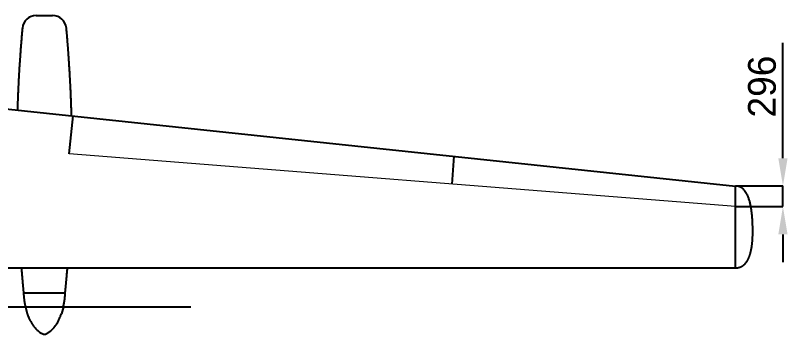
# Model space of a CAD drawing. Header units: millimetres. Extents: x -15334 to 48148, y -27827 to 16011.
# Drawn here: x 3240 to 14372, y -1617 to 2983 of the extents above; entities that cross this region are included whole.
import ezdxf

# ---------------------------------------------------------------- set-up
doc = ezdxf.new("R2010")
doc.units = ezdxf.units.MM
doc.header["$PDSIZE"] = -1
doc.layers.add('cotas', color=7, linetype='Continuous', lineweight=9)
doc.dimstyles.new('ISO-25', dxfattribs={"dimtxt": 400, "dimasz": 400, "dimexe": 1, "dimexo": 0.5, "dimgap": 100, "dimtad": 1, "dimdec": 0, "dimtxsty": 'Standard', "dimcen": 2.5, "dimadec": 0, "dimazin": 0, "dimtfac": 1, "dimtdec": 0, "dimtmove": 0, "dimatfit": 3, "dimfxl": 1, "dimarcsym": 0})

# ---------------------------------------------------------------- blocks, each defined once
blk = doc.blocks.new('*D27')
at = {"layer": 'cotas', "color": 0, "lineweight": -2, "transparency": 16777216}
for p, q in [((14305, 925), (14305, 2591)), ((13621, 525), (14306, 525)), ((14305, 228), (14305, 525)), ((13621, 228), (14306, 228)), ((14305, -172), (14305, -572))]:
    blk.add_line(p, q, dxfattribs=at)
at = {"layer": 'cotas', "color": 0, "transparency": 16777216}
for points in [[(14239, 925), (14372, 925), (14305, 525)], [(14239, -172), (14372, -172), (14305, 228)]]:
    blk.add_solid(points, dxfattribs=at)
at = {"layer": 'Defpoints', "color": 0, "transparency": 16777216}
for p in [(13620, 525), (13620, 228), (14305, 228)]:
    blk.add_point(p, dxfattribs=at)
at = {"layer": 'cotas', "color": 0, "transparency": 16777216, "insert": (14005, 1958), "char_height": 400, "attachment_point": 5, "rotation": 90}
blk.add_mtext('296', dxfattribs=at)

msp = doc.modelspace()

# ---------------------------------------------------------------- linework, layer by layer
at = {"color": 7, "linetype": 'Continuous', "lineweight": 25}
for p, q in [((3538.9, 2983.4), (3775.3, 2983.4)), ((0, -655.8), (13620, -655.8)), ((3351.7, -961.4), (3357.1, -1016.6)), ((1544.1, -1216.6), (5770.1, -1216.6))]:
    msp.add_line(p, q, dxfattribs=at)
for p, q in [((0, 1967.4), (13620, 524.6)), ((4014.5, 990.6), (4072.3, 1536)), ((9561.1, 954.6), (9529.3, 553)), ((13620, -655.8), (13620, 524.6)), ((3383, -1216.6), (3411.1, -1316.6)), ((3931.3, -1216.6), (3903.2, -1316.6))]:
    msp.add_line(p, q)
at = {"color": 7, "linetype": 'Continuous'}
for centre, start, end in [((3538.9, 2783.4), 90, 174.80073), ((3775.3, 2783.4), 5.19439, 90)]:
    msp.add_arc(centre, 200, start, end, dxfattribs=at)
at = {"color": 7, "linetype": 'Continuous', "lineweight": 25}
for points, knots in [([(3339.7, 2801.6), (3338.7, 2790.1), (3336, 2760.5), (3331.8, 2712.3), (3327.1, 2657.6), (3322.6, 2602.9), (3318.3, 2548.2), (3314, 2492.5), (3309.8, 2435.8), (3305, 2369), (3299.9, 2292.8), (3294.5, 2208), (3289.5, 2124.2), (3285, 2041.5), (3280.8, 1959.8), (3277.4, 1885.4), (3274.4, 1817.6), (3272, 1755.9), (3269.7, 1693.3), (3268.1, 1648.3), (3267.4, 1624.2), (3267.3, 1621.3)], [0.13381571, 0.13381571, 0.13381571, 0.13381571, 0.1590586, 0.19921182, 0.24020605, 0.27962784, 0.3197969, 0.36071309, 0.40237633, 0.4447775, 0.50783506, 0.57009818, 0.63156895, 0.69224934, 0.75214121, 0.81124633, 0.85595665, 0.90114647, 0.94699627, 0.99350646, 1, 1, 1, 1]), ([(4049.4, 1538.4), (4049.2, 1546.4), (4048.5, 1572.8), (4047.1, 1617.8), (4045.2, 1673.6), (4043.1, 1733.7), (4040.6, 1797.9), (4037.7, 1866.5), (4034.5, 1935.5), (4031.1, 2005.1), (4027.4, 2075.2), (4023.7, 2140.2), (4020.2, 2199.6), (4016.9, 2252.7), (4013.5, 2304.7), (4010.1, 2355.4), (4006.6, 2404.9), (4003.4, 2449.2), (4000.5, 2488.6), (3997.8, 2523.3), (3995.2, 2557.7), (3992.4, 2592.1), (3989.6, 2627), (3986.7, 2662.4), (3983.6, 2698.3), (3980.6, 2733.5), (3977.5, 2767.9), (3975.5, 2790.2), (3974.5, 2801.5), (3974.5, 2801.6)], [0, 0, 0, 0, 0.01645803, 0.05468144, 0.09327817, 0.13213213, 0.17911216, 0.22646443, 0.27418987, 0.32228945, 0.37076416, 0.41951365, 0.45715212, 0.49394215, 0.52988362, 0.56497638, 0.59922023, 0.63261494, 0.65710359, 0.68111434, 0.70470554, 0.72849675, 0.75265467, 0.77717959, 0.80207179, 0.82733159, 0.85032736, 0.87362002, 0.87378969, 0.87378969, 0.87378969, 0.87378969]), ([(13870, -129.4), (13870, -126.2), (13870, -119.5), (13869.9, -109.5), (13869.9, -99.3), (13869.8, -89.4), (13869.6, -80.4), (13869.5, -72.7), (13869.4, -65.8), (13869.2, -59), (13869.1, -51.4), (13868.8, -43.1), (13868.6, -34.1), (13868.1, -20.9), (13867.5, -3.5), (13866.4, 17.9), (13865.2, 39.5), (13863.7, 61.8), (13862, 84.8), (13859.8, 108.8), (13857.2, 133.5), (13854.2, 158.8), (13850.6, 184.6), (13846.5, 210.7), (13842, 235.9), (13837, 260), (13831.7, 282.9), (13825.8, 305.5), (13819.3, 327.6), (13812.6, 347.6), (13805.9, 365.5), (13799.3, 381.5), (13792.3, 396.9), (13784.7, 411.7), (13776.5, 426.3), (13767.4, 440.4), (13757.6, 453.9), (13747.4, 466.1), (13736.9, 477.1), (13728, 485.1), (13721.1, 490.6), (13716.2, 494.2), (13710.9, 497.9), (13704.9, 501.7), (13697.9, 505.7), (13690.1, 509.7), (13681.2, 513.5), (13671.2, 517.1), (13661.2, 519.9), (13651.2, 522), (13641.5, 523.5), (13631, 524.4), (13623.7, 524.6), (13620, 524.6)], [0, 0, 0, 0, 0.0125178, 0.0260571, 0.0395302, 0.0525974, 0.0648271, 0.0749375, 0.0829703, 0.0918616, 0.101796, 0.1127524, 0.1246934, 0.1370221, 0.1648144, 0.1929425, 0.2213551, 0.2501115, 0.2805677, 0.3121781, 0.3447926, 0.3782544, 0.4124008, 0.4470642, 0.4820316, 0.5131066, 0.5439754, 0.574547, 0.6047343, 0.6344558, 0.6574343, 0.6800488, 0.7022738, 0.7240902, 0.7452606, 0.7681857, 0.7900005, 0.8108123, 0.8307349, 0.849888, 0.8576726, 0.8653592, 0.8736535, 0.8830439, 0.8935176, 0.9050737, 0.9177289, 0.9315229, 0.9465242, 0.9586291, 0.9715275, 0.9852898, 1, 1, 1, 1]), ([(13620, -655.8), (13624.3, -655.7), (13632.6, -655.6), (13644.7, -654.5), (13655.8, -653), (13666.1, -650.9), (13675.6, -648.5), (13684.8, -645.6), (13693.8, -642.3), (13702.3, -638.6), (13709.9, -634.8), (13716.7, -631.1), (13724.2, -626.5), (13732.6, -620.7), (13742.2, -613.2), (13751.8, -604.6), (13761.3, -594.9), (13770.7, -584), (13779.8, -572.1), (13788.4, -559.3), (13796.2, -546.2), (13803.2, -533.1), (13809.4, -520.2), (13814.9, -507.7), (13819.7, -495.7), (13824.1, -483.9), (13828, -472.6), (13831.4, -461.9), (13834.4, -451.8), (13837.2, -441.8), (13840.1, -430.6), (13843.1, -418.1), (13846.3, -403.9), (13849.3, -388.8), (13852.3, -372.6), (13855.1, -355.4), (13857.5, -338.7), (13859.5, -323), (13861.1, -309.2), (13862.5, -296.3), (13863.6, -284.4), (13864.6, -273.5), (13865.3, -264.6), (13865.8, -257.5), (13866.2, -251.7), (13866.6, -245.6), (13867, -238.9), (13867.4, -230.6), (13868, -220.4), (13868.5, -208.6), (13868.9, -197.6), (13869.2, -187.9), (13869.4, -179.6), (13869.6, -171.7), (13869.7, -164.3), (13869.8, -156.8), (13869.9, -148.8), (13870, -139.5), (13870, -132.9), (13870, -129.4)], [0, 0, 0, 0, 0.0200064, 0.0386318, 0.0559944, 0.0721957, 0.0873209, 0.1014396, 0.1171297, 0.1315203, 0.1446586, 0.1565725, 0.1673371, 0.185291, 0.2041257, 0.2239499, 0.2448873, 0.267075, 0.290663, 0.3146398, 0.3384076, 0.3614273, 0.3835892, 0.4047756, 0.424866, 0.4437408, 0.4629616, 0.4804276, 0.4961205, 0.5119529, 0.5286735, 0.5497396, 0.5721741, 0.5960459, 0.6214279, 0.6483976, 0.6770364, 0.6999623, 0.7215683, 0.7417143, 0.7603067, 0.7772595, 0.7924949, 0.801733, 0.8102911, 0.8195792, 0.8299736, 0.8414988, 0.858347, 0.8772151, 0.8961578, 0.9096301, 0.9224502, 0.9345989, 0.9462394, 0.9568073, 0.9692694, 0.9836672, 1, 1, 1, 1]), ([(3324.3, -655.8), (3324.8, -661.7), (3325.9, -675.7), (3327.8, -697.7), (3329.8, -721.5), (3331.7, -744.4), (3333.7, -766.5), (3335.6, -788.4), (3337.5, -810.2), (3339.5, -831.8), (3341.3, -852.3), (3343.1, -871.7), (3344.9, -890.1), (3346.5, -907.3), (3348, -923.5), (3349.2, -935.8), (3350, -944.3), (3350.5, -949.4), (3351, -954.8), (3351.6, -960.5), (3352.1, -966.2), (3352.6, -970.9), (3353, -974.9), (3353.3, -978.1), (3353.5, -980.3), (3353.7, -981.8), (3353.7, -982.6), (3353.8, -982.6), (3353.8, -982.7)], [0, 0, 0, 0, 0.0454329, 0.1086034, 0.1698418, 0.2288756, 0.2857167, 0.340378, 0.3988277, 0.454603, 0.5077299, 0.5582385, 0.6061643, 0.6515491, 0.6944428, 0.7349053, 0.7495571, 0.763814, 0.7778262, 0.7987271, 0.8200007, 0.842191, 0.8657926, 0.8912335, 0.9188719, 0.9457474, 0.9748011, 1, 1, 1, 1]), ([(3957.1, -1016.6), (3957.3, -1014.3), (3957.8, -1009.6), (3958.6, -1002.1), (3959.3, -994.5), (3960.1, -986.9), (3960.8, -979.5), (3961.5, -972), (3962.2, -964.5), (3963, -957.2), (3963.7, -949.9), (3964.4, -942.7), (3965.1, -935.5), (3965.7, -928.3), (3966.4, -921), (3967.1, -913.8), (3967.8, -906.4), (3968.5, -899.1), (3969.2, -891.7), (3969.9, -884.3), (3970.6, -876.9), (3971.3, -869.4), (3972, -861.9), (3972.7, -854.3), (3973.5, -844.9), (3974.6, -833.3), (3975.8, -819.5), (3977.1, -805.1), (3978.5, -790), (3979.9, -774.2), (3981.3, -757.8), (3983, -738.6), (3984.9, -716.2), (3987.1, -690.5), (3988.7, -670.2), (3989.7, -658.5), (3989.9, -655.8)], [0, 0, 0, 0, 0.043826, 0.0923138, 0.1390585, 0.1814231, 0.2220435, 0.2608573, 0.2978214, 0.33291, 0.364399, 0.3941994, 0.4223244, 0.4487975, 0.4736526, 0.4969343, 0.518699, 0.539017, 0.5579742, 0.575676, 0.5922501, 0.6078508, 0.6226616, 0.6368962, 0.6507947, 0.6749416, 0.7001946, 0.7266248, 0.7542321, 0.7830161, 0.8129765, 0.8441133, 0.8888464, 0.9358021, 0.9849798, 1, 1, 1, 1]), ([(3357.1, -1016.6), (3357.2, -1016.6), (3357.3, -1016.6), (3358.5, -1016.5), (3360.4, -1016.6), (3362.9, -1016.6), (3365.8, -1016.6), (3369.1, -1016.6), (3372.8, -1016.5), (3377.1, -1016.6), (3381.9, -1016.6), (3387.3, -1016.6), (3393.2, -1016.5), (3400.2, -1016.6), (3408.4, -1016.6), (3418.2, -1016.6), (3429.1, -1016.5), (3441.5, -1016.6), (3453.7, -1016.6), (3466, -1016.5), (3478.1, -1016.6), (3491.8, -1016.6), (3506.6, -1016.6), (3522.7, -1016.5), (3538.2, -1016.6), (3553.3, -1016.6), (3567.9, -1016.6), (3584, -1016.6), (3601.1, -1016.6), (3619.2, -1016.6), (3636.2, -1016.5), (3652.4, -1016.6), (3667.8, -1016.6), (3684.5, -1016.6), (3701.9, -1016.6), (3719.9, -1016.6), (3736.5, -1016.5), (3752, -1016.6), (3766.5, -1016.6), (3781.9, -1016.6), (3797.6, -1016.5), (3813.5, -1016.6), (3827.8, -1016.6), (3839.7, -1016.5), (3849.6, -1016.5), (3859, -1016.6), (3868.1, -1016.6), (3876.8, -1016.6), (3885.3, -1016.5), (3893.4, -1016.6), (3901.1, -1016.6), (3909.1, -1016.6), (3917.1, -1016.6), (3925.1, -1016.6), (3932.5, -1016.6), (3939.3, -1016.6), (3944.6, -1016.5), (3949, -1016.6), (3952.4, -1016.6), (3955.1, -1016.5), (3956.8, -1016.5), (3957, -1016.6), (3957.1, -1016.6)], [0, 0, 0, 0, 0.0159627, 0.0319255, 0.0480102, 0.064095, 0.0772697, 0.0905013, 0.103733, 0.1171546, 0.1305762, 0.1441924, 0.1578086, 0.1714875, 0.1891887, 0.2069035, 0.2246046, 0.2448993, 0.265194, 0.2788729, 0.296574, 0.3142889, 0.33199, 0.3522847, 0.3725794, 0.3862583, 0.4039594, 0.4216742, 0.4393754, 0.45967, 0.4799647, 0.4936436, 0.5113447, 0.5290595, 0.5467607, 0.5670553, 0.58735, 0.6010289, 0.61873, 0.6364448, 0.654146, 0.6744406, 0.6947353, 0.7084142, 0.7215888, 0.7348205, 0.7480521, 0.7614737, 0.7748953, 0.7885115, 0.8021277, 0.8158066, 0.8335077, 0.8512226, 0.8689237, 0.8892184, 0.9095131, 0.9231919, 0.9422888, 0.9613858, 0.9806929, 1, 1, 1, 1]), ([(3357.1, -1016.6), (3357.1, -1018.1), (3357.1, -1022.4), (3357.3, -1029.8), (3357.7, -1039.3), (3358.3, -1049.9), (3359.1, -1061.5), (3360.2, -1074), (3361.6, -1087.8), (3363.3, -1103), (3365.4, -1119.6), (3367.9, -1137), (3370.8, -1155.1), (3374.4, -1175.7), (3378.4, -1196.3), (3381.7, -1210.5), (3383, -1216.6)], [0, 0, 0, 0, 0.0223152, 0.0638708, 0.1110213, 0.1634774, 0.2209503, 0.2831527, 0.3497987, 0.4279032, 0.510667, 0.5977198, 0.6886958, 0.7832346, 0.9084274, 1, 1, 1, 1]), ([(3931.3, -1216.6), (3931.4, -1215.9), (3933.5, -1207), (3937, -1190), (3941.3, -1167.7), (3944.7, -1147.7), (3947.3, -1130.2), (3949.7, -1113.4), (3951.5, -1098), (3953.1, -1083.9), (3954.3, -1071.2), (3955.3, -1059.3), (3956, -1048.3), (3956.6, -1038.2), (3956.9, -1029.2), (3957.1, -1022.1), (3957.1, -1018), (3957.1, -1016.6)], [0, 0, 0, 0, 0.010183, 0.1357847, 0.256826, 0.3482862, 0.4361705, 0.5201353, 0.5998324, 0.6670974, 0.7304263, 0.7895641, 0.8442538, 0.8942374, 0.9392556, 0.9790486, 1, 1, 1, 1]), ([(3411.1, -1316.6), (3412.7, -1321.3), (3417.3, -1335.1), (3425.3, -1355.7), (3434.8, -1378.5), (3444.2, -1399.1), (3454.2, -1419.4), (3465, -1439.4), (3476.5, -1458.7), (3488.6, -1477.4), (3501.4, -1495.3), (3515, -1512.5), (3528.4, -1527.9), (3541.5, -1541.4), (3554.1, -1553.4), (3567.3, -1564.7), (3581, -1575.4), (3595.2, -1585.3), (3609.9, -1594.4), (3625.1, -1602.6), (3640.8, -1610.1), (3651.7, -1614.4), (3657.1, -1616.6)], [0, 0, 0, 0, 0.037168, 0.1088057, 0.1652503, 0.2218127, 0.2783889, 0.3348883, 0.3912366, 0.4463772, 0.5012835, 0.5559431, 0.6103677, 0.6537651, 0.6970697, 0.7403274, 0.7835979, 0.8269546, 0.8697062, 0.9127224, 0.9561129, 1, 1, 1, 1]), ([(3657.1, -1616.6), (3662.7, -1614.3), (3673.9, -1609.9), (3690.1, -1602.1), (3705.7, -1593.6), (3720.7, -1584.2), (3735.1, -1574), (3748.9, -1563.1), (3762.2, -1551.6), (3775.9, -1538.3), (3790.1, -1523.2), (3804.4, -1506.2), (3817.9, -1488.4), (3830.7, -1469.8), (3843.1, -1450), (3855.1, -1428.8), (3866.7, -1406.2), (3877.4, -1383.3), (3887.2, -1360), (3895.9, -1337.8), (3900.9, -1323.2), (3903.2, -1316.6)], [0, 0, 0, 0, 0.0452278, 0.0899321, 0.1342461, 0.1782891, 0.2221653, 0.265964, 0.3097594, 0.3536111, 0.4088851, 0.4643802, 0.5201265, 0.5761263, 0.632357, 0.6953306, 0.758445, 0.8215834, 0.8846064, 0.947355, 1, 1, 1, 1])]:
    msp.add_open_spline(points, degree=3, knots=knots, dxfattribs=at)
at = {"layer": 'cotas'}
msp.add_line((13620, 228.4), (4014.5, 990.6), dxfattribs=at)

# ---------------------------------------------------------------- dimensions: what is measured, and where the dimension line sits
dim = msp.add_linear_dim(base=(14305.3, 228.4), p1=(13620, 524.6), p2=(13620, 228.4), angle=270, dimstyle='ISO-25', dxfattribs=at)
dim.commit()
dim.dimension.update_dxf_attribs({"geometry": '*D27', "text_midpoint": (14305.3, 1958), "dimtype": 161})

doc.saveas('drawing.dxf')
